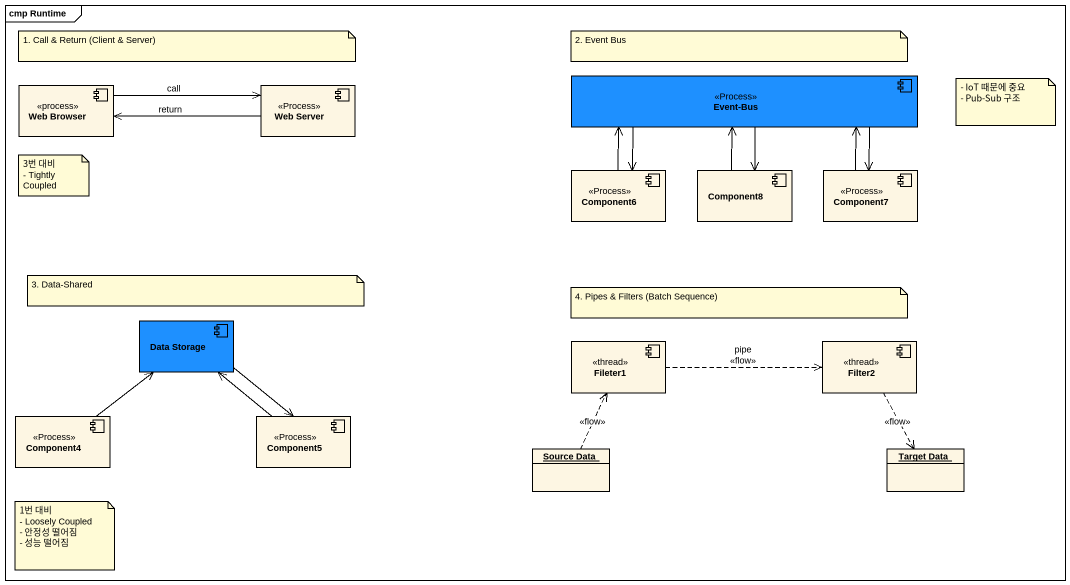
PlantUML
@startuml
mainframe cmp Runtime
allowmixing
hide circle
hide empty members
component "Web Browser" as Web_Browser <<process>>
component "Web Server" as Web_Server <<Process>>
component "Event-Bus" as Event_Bus <<Process>> #1E90FF
component Component6 <<Process>>
component Component8
component Component7 <<Process>>
component "Data Storage" as Data_Storage #1E90FF
component Fileter1 <<thread>>
component Filter2 <<thread>>
component Component4 <<Process>>
component Component5 <<Process>>
object "Source Data" as Source_Data
object "Target Data" as Target_Data
Web_Browser -right-> Web_Server : call
Web_Server -left-> Web_Browser : return
Event_Bus --> Component6
Event_Bus --> Component8
Event_Bus --> Component7
Component6 -up-> Event_Bus
Component8 -up-> Event_Bus
Component7 -up-> Event_Bus
Data_Storage --> Component5
Fileter1 .right.> Filter2 : pipe\n<<flow>>
Filter2 ..> Target_Data : <<flow>>
Component4 -up-> Data_Storage
Component5 -up-> Data_Storage
Source_Data .up.> Fileter1 : <<flow>>
note as N1
  1. Call & Return (Client & Server)
end note
note as N2
  2. Event Bus
end note
note as N3
  - IoT 때문에 중요
  - Pub-Sub 구조
end note
note as N4
  3번 대비
  - Tightly Coupled
end note
note as N5
  3. Data-Shared
end note
note as N6
  4. Pipes & Filters (Batch Sequence)
end note
note as N7
  1번 대비
  - Loosely Coupled
  - 안정성 떨어짐
  - 성능 떨어짐
end note
@enduml
